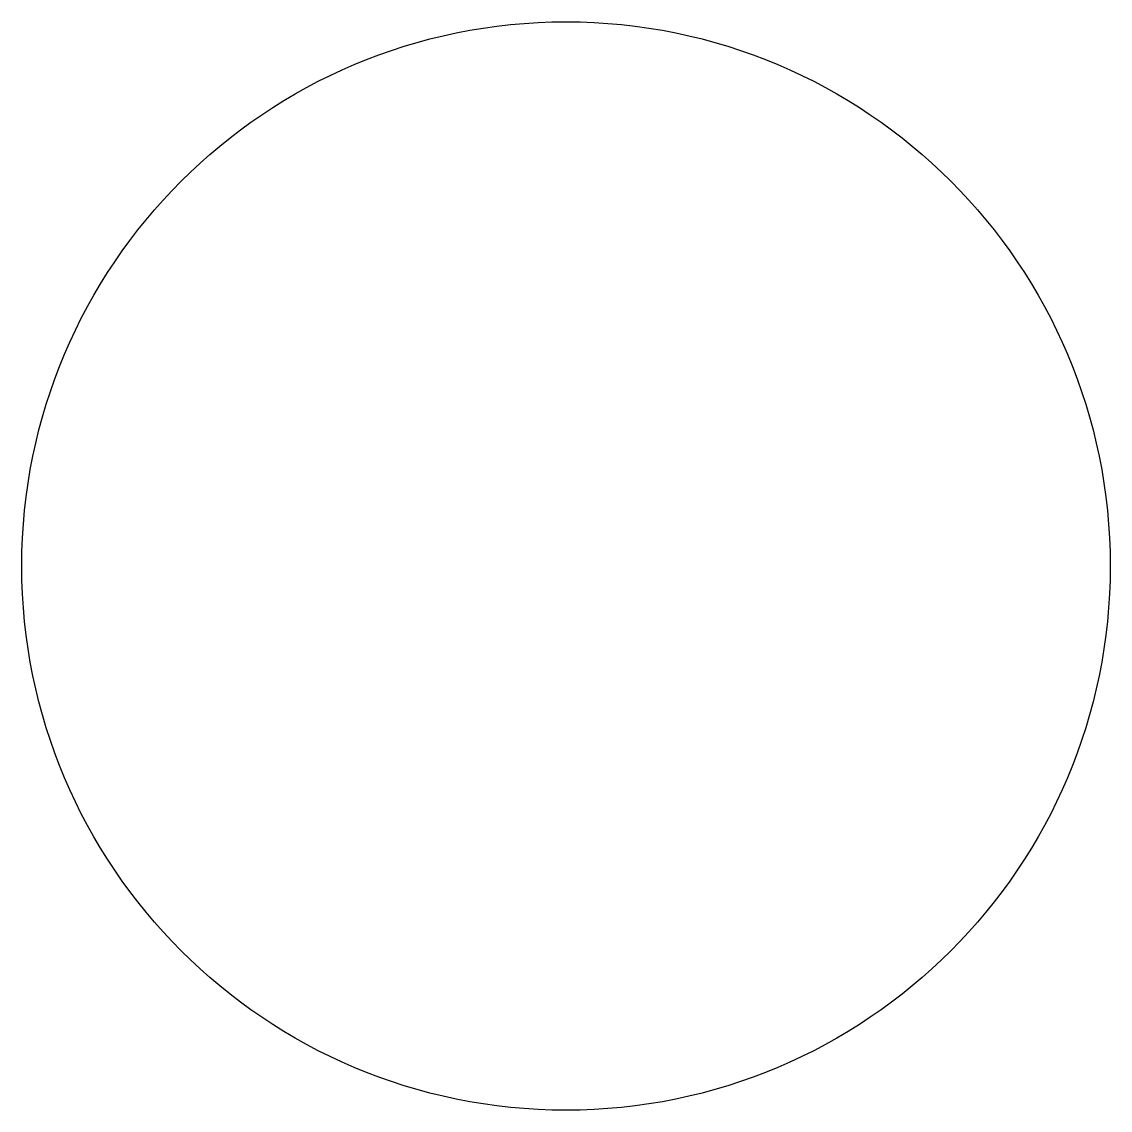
# Model space of a CAD drawing. Extents: x 135.5 to 172.5, y 198 to 235.
import ezdxf

# ---------------------------------------------------------------- set-up
doc = ezdxf.new("R2010")
doc.units = 0
doc.header["$LTSCALE"] = 15
doc.layers.get('0').update_dxf_attribs({"linetype": 'CONTINUOUS'})

msp = doc.modelspace()

# ---------------------------------------------------------------- linework, layer by layer
at = {"color": 0, "linetype": 'BYBLOCK', "ltscale": 0.05}
msp.add_circle((153.99, 216.519), 18.5, dxfattribs=at)

doc.saveas('drawing.dxf')
